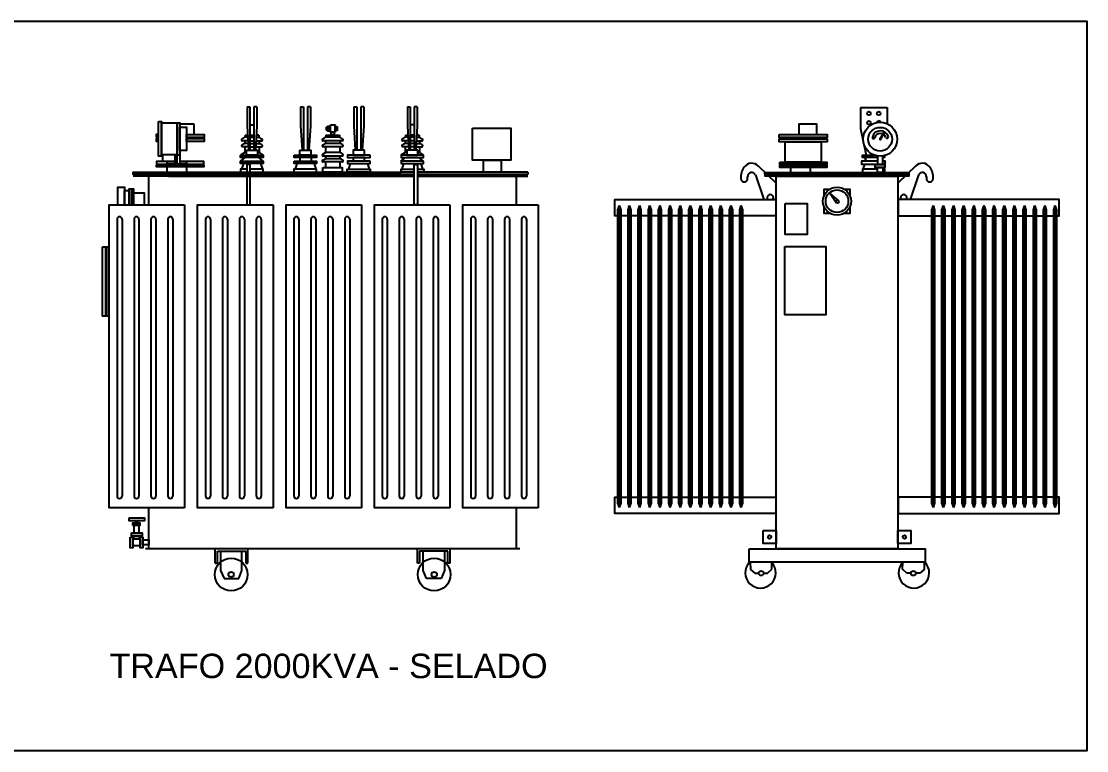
# Model space of a CAD drawing. Header units: millimetres. Extents: x 5537 to 25002, y 8409 to 18291.
# Drawn here: x 14675 to 19036, y 11845 to 14831 of the extents above; entities that cross this region are included whole.
import ezdxf

# ---------------------------------------------------------------- set-up
doc = ezdxf.new("R2010")
doc.units = ezdxf.units.MM
doc.styles.get("Standard").update_dxf_attribs({"font": 'arial.ttf'})

msp = doc.modelspace()

# ---------------------------------------------------------------- linework, layer by layer
at = {"color": 1}
for p, q in [((15599.4, 14480.6), (15611.4, 14480.6)), ((15599.4, 14480.6), (15599.4, 14402.3)), ((15611.4, 14480.6), (15611.4, 14303.4)), ((15639.7, 14480.6), (15627.8, 14480.6)), ((15627.8, 14480.6), (15627.8, 14303.4)), ((15639.7, 14480.6), (15639.7, 14402.3)), ((15818.5, 14480.6), (15830.5, 14480.6)), ((15818.5, 14480.6), (15818.5, 14402.3)), ((15830.5, 14480.6), (15830.5, 14303.4)), ((15858.8, 14480.6), (15846.8, 14480.6)), ((15846.8, 14480.6), (15846.8, 14303.4)), ((15858.8, 14480.6), (15858.8, 14402.3)), ((16036.6, 14480.6), (16048.6, 14480.6)), ((16036.6, 14480.6), (16036.6, 14402.3)), ((16048.6, 14480.6), (16048.6, 14303.4)), ((16076.9, 14480.6), (16064.9, 14480.6)), ((16064.9, 14480.6), (16064.9, 14303.4)), ((16076.9, 14480.6), (16076.9, 14402.3)), ((16255.6, 14480.6), (16267.5, 14480.6)), ((16255.6, 14480.6), (16255.6, 14402.3)), ((16267.5, 14480.6), (16267.5, 14303.4)), ((16295.8, 14480.6), (16283.9, 14480.6)), ((16283.9, 14480.6), (16283.9, 14303.4)), ((16295.8, 14480.6), (16295.8, 14402.3)), ((18109.8, 14477.6), (18220.2, 14477.6)), ((18109.8, 14477.6), (18109.8, 14392.2)), ((18220.2, 14477.6), (18220.2, 14411.2)), ((15324.8, 14410.7), (15381.4, 14410.7)), ((15381.4, 14410.7), (15381.4, 14367.6)), ((15599.4, 14402.3), (15605.5, 14303.4)), ((15611.4, 14406.2), (15627.8, 14406.2)), ((15639.7, 14402.3), (15633.7, 14303.4)), ((15818.5, 14402.3), (15824.6, 14303.4)), ((15858.8, 14402.3), (15852.7, 14303.4)), ((15958.4, 14400.4), (15968.1, 14400.4)), ((15968.1, 14400.4), (15968.1, 14382.7)), ((16036.6, 14402.3), (16042.7, 14303.4)), ((16076.9, 14402.3), (16070.8, 14303.4)), ((16255.6, 14402.3), (16261.6, 14303.4)), ((16283.9, 14406.2), (16267.5, 14406.2)), ((16295.8, 14402.3), (16289.8, 14303.4)), ((18109.8, 14392.2), (18121.7, 14338.8)), ((15578.8, 14348.5), (15590.6, 14355.9)), ((15602.3, 14355.9), (15590.6, 14355.9)), ((15591.9, 14364.7), (15601.8, 14364.7)), ((15591.9, 14364.7), (15591.9, 14355.9)), ((15611.4, 14364.7), (15627.8, 14364.7)), ((15611.4, 14355.9), (15627.8, 14355.9)), ((15636.9, 14355.9), (15648.6, 14355.9)), ((15647.3, 14364.7), (15637.4, 14364.7)), ((15647.3, 14364.7), (15647.3, 14355.9)), ((15660.3, 14348.5), (15648.6, 14355.9)), ((15909.4, 14348.5), (15921.2, 14355.9)), ((15979.2, 14355.9), (15921.2, 14355.9)), ((15922.5, 14364.7), (15977.9, 14364.7)), ((15922.5, 14364.7), (15922.5, 14355.9)), ((15968.1, 14382.7), (15958.4, 14382.7)), ((15977.9, 14364.7), (15977.9, 14355.9)), ((15990.9, 14348.5), (15979.2, 14355.9)), ((16235, 14348.5), (16246.7, 14355.9)), ((16258.4, 14355.9), (16246.7, 14355.9)), ((16248, 14364.7), (16257.9, 14364.7)), ((16248, 14364.7), (16248, 14355.9)), ((16283.9, 14364.7), (16267.5, 14364.7)), ((16283.9, 14355.9), (16267.5, 14355.9)), ((16293, 14355.9), (16304.7, 14355.9)), ((16303.4, 14364.7), (16293.5, 14364.7)), ((16303.4, 14364.7), (16303.4, 14355.9)), ((16316.4, 14348.5), (16304.7, 14355.9)), ((18207.2, 14377), (18191.2, 14351.2)), ((18192.7, 14350.8), (18207.2, 14377)), ((18207.2, 14377), (18193.7, 14349.8)), ((15578.8, 14324.8), (15588.3, 14330.1)), ((15603.2, 14340.8), (15580.1, 14340.8)), ((15605.4, 14317.1), (15580.1, 14317.1)), ((15603.9, 14330.1), (15588.3, 14330.1)), ((15590.6, 14340.8), (15590.6, 14330.1)), ((15590.6, 14317.1), (15590.6, 14293.7)), ((15611.4, 14340.8), (15627.8, 14340.8)), ((15611.4, 14330.1), (15627.8, 14330.1)), ((15611.4, 14317.1), (15627.8, 14317.1)), ((15633.7, 14317.1), (15659.1, 14317.1)), ((15635.3, 14330.1), (15650.9, 14330.1)), ((15636, 14340.8), (15659.1, 14340.8)), ((15648.6, 14340.8), (15648.6, 14330.1)), ((15648.6, 14317.1), (15648.6, 14293.7)), ((15660.3, 14324.8), (15650.9, 14330.1)), ((15909.4, 14324.8), (15918.9, 14330.1)), ((15989.7, 14340.8), (15910.7, 14340.8)), ((15989.7, 14317.1), (15910.7, 14317.1)), ((15981.5, 14330.1), (15918.9, 14330.1)), ((15921.2, 14340.8), (15921.2, 14330.1)), ((15921.2, 14317.1), (15921.2, 14293.7)), ((15979.2, 14340.8), (15979.2, 14330.1)), ((15979.2, 14317.1), (15979.2, 14293.7)), ((15990.9, 14324.8), (15981.5, 14330.1)), ((16235, 14324.8), (16244.4, 14330.1)), ((16259.3, 14340.8), (16236.2, 14340.8)), ((16261.5, 14317.1), (16236.2, 14317.1)), ((16260, 14330.1), (16244.4, 14330.1)), ((16246.7, 14340.8), (16246.7, 14330.1)), ((16246.7, 14317.1), (16246.7, 14293.7)), ((16283.9, 14340.8), (16267.5, 14340.8)), ((16283.9, 14330.1), (16267.5, 14330.1)), ((16283.9, 14317.1), (16267.5, 14317.1)), ((16289.9, 14317.1), (16315.2, 14317.1)), ((16291.4, 14330.1), (16307, 14330.1)), ((16292.1, 14340.8), (16315.2, 14340.8)), ((16304.7, 14340.8), (16304.7, 14330.1)), ((16304.7, 14317.1), (16304.7, 14293.7)), ((16316.4, 14324.8), (16307, 14330.1)), ((18124.3, 14326.8), (18134.1, 14282.5)), ((15253, 14284.6), (15253, 14256.9)), ((15303.9, 14284.6), (15303.9, 14245.2)), ((15313.4, 14284.6), (15324.8, 14284.6)), ((15590.6, 14293.7), (15573.3, 14282.5)), ((15573.3, 14258.4), (15592, 14272.7)), ((15596.6, 14293.7), (15590.6, 14293.7)), ((15642.6, 14293.7), (15648.6, 14293.7)), ((15665.9, 14258.4), (15647.2, 14272.7)), ((15648.6, 14293.7), (15665.9, 14282.5)), ((15815.9, 14272.7), (15815.9, 14258.4)), ((15861.3, 14272.7), (15861.3, 14258.4)), ((15909.4, 14286.3), (15921.2, 14293.7)), ((15909.4, 14262.7), (15918.9, 14267.9)), ((15989.7, 14278.6), (15910.7, 14278.6)), ((15981.5, 14267.9), (15918.9, 14267.9)), ((15979.2, 14293.7), (15921.2, 14293.7)), ((15921.2, 14278.6), (15921.2, 14267.9)), ((15990.9, 14286.3), (15979.2, 14293.7)), ((15979.2, 14278.6), (15979.2, 14267.9)), ((15990.9, 14262.7), (15981.5, 14267.9)), ((16034.1, 14272.7), (16034.1, 14258.4)), ((16079.5, 14272.7), (16079.5, 14258.4)), ((16246.7, 14293.7), (16229.4, 14282.5)), ((16229.4, 14258.4), (16248.1, 14272.7)), ((16252.7, 14293.7), (16246.7, 14293.7)), ((16298.7, 14293.7), (16304.7, 14293.7)), ((16322, 14258.4), (16303.3, 14272.7)), ((16304.7, 14293.7), (16322, 14282.5)), ((15273.2, 14213.7), (15273.2, 14235.2)), ((15351.6, 14235.2), (15351.6, 14213.7)), ((15584.3, 14248.7), (15577.1, 14224.8)), ((15654.9, 14248.7), (15662.1, 14224.8)), ((15803.4, 14248.7), (15796.2, 14224.8)), ((15873.9, 14248.7), (15881.1, 14224.8)), ((15989.7, 14255), (15910.7, 14255)), ((15921.2, 14255), (15921.2, 14231.5)), ((15979.2, 14255), (15979.2, 14231.5)), ((16021.5, 14248.7), (16014.3, 14224.8)), ((16092, 14248.7), (16099.2, 14224.8)), ((16240.4, 14248.7), (16233.2, 14224.8)), ((16311, 14248.7), (16318.2, 14224.8)), ((17689.8, 14240.3), (17764.8, 14167.4)), ((17823.6, 14231.9), (17823.6, 14212)), ((17904.9, 14231.9), (17904.9, 14212)), ((18121.8, 14225), (18128.8, 14244.1)), ((18207.4, 14225), (18204.8, 14232.1)), ((18338.8, 14240.3), (18263.7, 14167.4)), ((15277.8, 14196.4), (15133.7, 14196.4)), ((15197.6, 14079.5), (15197.6, 14196.4)), ((15277.8, 14196.4), (16283.4, 14196.4)), ((16296.9, 14196.4), (16705.3, 14196.4)), ((16700.4, 14196.4), (16700.4, 14079.5)), ((16705.3, 14196.4), (16749.3, 14196.4)), ((16749.3, 14213.7), (16749.3, 14203.9)), ((17680, 14202.6), (17715.2, 14100.5)), ((18348.5, 14202.6), (18313.4, 14100.5)), ((18020.4, 14096.7), (17985.8, 14125.3)), ((17985.8, 14125.3), (18011.1, 14088.8)), ((15035.3, 14079.5), (15344.1, 14079.5)), ((15344.1, 14079.5), (15344.1, 12839.2)), ((15397.2, 14079.5), (15706, 14079.5)), ((15706, 14079.5), (15706, 12839.2)), ((15759, 14079.5), (16067.8, 14079.5)), ((16067.8, 14079.5), (16067.8, 12839.2)), ((16120.9, 14079.5), (16429.7, 14079.5)), ((16429.7, 14079.5), (16429.7, 12839.2)), ((16482.7, 14079.5), (16791.5, 14079.5)), ((16791.5, 14079.5), (16791.5, 12839.2)), ((17122.4, 14076.5), (17116.1, 14058.2)), ((17116.1, 14058.2), (17116.1, 12858.4)), ((17122.4, 14076.5), (17122.4, 12840.2)), ((17122.4, 14076.5), (17128.8, 14058.2)), ((17128.8, 14058.2), (17128.8, 12858.4)), ((17164, 14076.5), (17157.6, 14058.2)), ((17157.6, 14058.2), (17157.6, 12858.4)), ((17164, 14076.5), (17164, 12840.2)), ((17164, 14076.5), (17170.3, 14058.2)), ((17170.3, 14058.2), (17170.3, 12858.4)), ((17205.6, 14076.5), (17199.2, 14058.2)), ((17199.2, 14058.2), (17199.2, 12858.4)), ((17205.6, 14076.5), (17205.6, 12840.2)), ((17205.6, 14076.5), (17211.9, 14058.2)), ((17211.9, 14058.2), (17211.9, 12858.4)), ((17247.1, 14076.5), (17240.8, 14058.2)), ((17240.8, 14058.2), (17240.8, 12858.4)), ((17247.1, 14076.5), (17247.1, 12840.2)), ((17247.1, 14076.5), (17253.5, 14058.2)), ((17253.5, 14058.2), (17253.5, 12858.4)), ((17288.7, 14076.5), (17282.3, 14058.2)), ((17282.3, 14058.2), (17282.3, 12858.4)), ((17288.7, 14076.5), (17288.7, 12840.2)), ((17288.7, 14076.5), (17295, 14058.2)), ((17295, 14058.2), (17295, 12858.4)), ((17330.2, 14076.5), (17323.9, 14058.2)), ((17323.9, 14058.2), (17323.9, 12858.4)), ((17330.2, 14076.5), (17330.2, 12840.2)), ((17330.2, 14076.5), (17336.6, 14058.2)), ((17336.6, 14058.2), (17336.6, 12858.4)), ((17371.8, 14076.5), (17365.4, 14058.2)), ((17365.4, 14058.2), (17365.4, 12858.4)), ((17371.8, 14076.5), (17371.8, 12840.2)), ((17371.8, 14076.5), (17378.1, 14058.2)), ((17378.1, 14058.2), (17378.1, 12858.4)), ((17413.3, 14076.5), (17407, 14058.2)), ((17407, 14058.2), (17407, 12858.4)), ((17413.3, 14076.5), (17413.3, 12840.2)), ((17413.3, 14076.5), (17419.7, 14058.2)), ((17419.7, 14058.2), (17419.7, 12858.4)), ((17454.9, 14076.5), (17448.6, 14058.2)), ((17448.6, 14058.2), (17448.6, 12858.4)), ((17454.9, 14076.5), (17454.9, 12840.2)), ((17454.9, 14076.5), (17461.3, 14058.2)), ((17461.3, 14058.2), (17461.3, 12858.4)), ((17496.5, 14076.5), (17490.1, 14058.2)), ((17490.1, 14058.2), (17490.1, 12858.4)), ((17496.5, 14076.5), (17496.5, 12840.2)), ((17496.5, 14076.5), (17502.8, 14058.2)), ((17502.8, 14058.2), (17502.8, 12858.4)), ((17538, 14076.5), (17531.7, 14058.2)), ((17531.7, 14058.2), (17531.7, 12858.4)), ((17538, 14076.5), (17538, 12840.2)), ((17538, 14076.5), (17544.4, 14058.2)), ((17544.4, 14058.2), (17544.4, 12858.4)), ((17579.6, 14076.5), (17573.2, 14058.2)), ((17573.2, 14058.2), (17573.2, 12858.4)), ((17579.6, 14076.5), (17579.6, 12840.2)), ((17579.6, 14076.5), (17585.9, 14058.2)), ((17585.9, 14058.2), (17585.9, 12858.4)), ((17621.1, 14076.5), (17614.8, 14058.2)), ((17614.8, 14058.2), (17614.8, 12858.4)), ((17621.1, 14076.5), (17621.1, 12840.2)), ((17621.1, 14076.5), (17627.5, 14058.2)), ((17627.5, 14058.2), (17627.5, 12858.4)), ((18407.4, 14076.5), (18401.1, 14058.2)), ((18401.1, 14058.2), (18401.1, 12858.4)), ((18407.4, 14076.5), (18407.4, 12840.2)), ((18407.4, 14076.5), (18413.8, 14058.2)), ((18413.8, 14058.2), (18413.8, 12858.4)), ((18449, 14076.5), (18442.6, 14058.2)), ((18442.6, 14058.2), (18442.6, 12858.4)), ((18449, 14076.5), (18449, 12840.2)), ((18449, 14076.5), (18455.3, 14058.2)), ((18455.3, 14058.2), (18455.3, 12858.4)), ((18490.6, 14076.5), (18484.2, 14058.2)), ((18484.2, 14058.2), (18484.2, 12858.4)), ((18490.6, 14076.5), (18490.6, 12840.2)), ((18490.6, 14076.5), (18496.9, 14058.2)), ((18496.9, 14058.2), (18496.9, 12858.4)), ((18532.1, 14076.5), (18525.8, 14058.2)), ((18525.8, 14058.2), (18525.8, 12858.4)), ((18532.1, 14076.5), (18532.1, 12840.2)), ((18532.1, 14076.5), (18538.5, 14058.2)), ((18538.5, 14058.2), (18538.5, 12858.4)), ((18573.7, 14076.5), (18567.3, 14058.2)), ((18567.3, 14058.2), (18567.3, 12858.4)), ((18573.7, 14076.5), (18573.7, 12840.2)), ((18573.7, 14076.5), (18580, 14058.2)), ((18580, 14058.2), (18580, 12858.4)), ((18615.2, 14076.5), (18608.9, 14058.2)), ((18608.9, 14058.2), (18608.9, 12858.4)), ((18615.2, 14076.5), (18615.2, 12840.2)), ((18615.2, 14076.5), (18621.6, 14058.2)), ((18621.6, 14058.2), (18621.6, 12858.4)), ((18656.8, 14076.5), (18650.4, 14058.2)), ((18650.4, 14058.2), (18650.4, 12858.4)), ((18656.8, 14076.5), (18656.8, 12840.2)), ((18656.8, 14076.5), (18663.1, 14058.2)), ((18663.1, 14058.2), (18663.1, 12858.4)), ((18698.4, 14076.5), (18692, 14058.2)), ((18692, 14058.2), (18692, 12858.4)), ((18698.4, 14076.5), (18698.4, 12840.2)), ((18698.4, 14076.5), (18704.7, 14058.2)), ((18704.7, 14058.2), (18704.7, 12858.4)), ((18739.9, 14076.5), (18733.6, 14058.2)), ((18733.6, 14058.2), (18733.6, 12858.4)), ((18739.9, 14076.5), (18739.9, 12840.2)), ((18739.9, 14076.5), (18746.3, 14058.2)), ((18746.3, 14058.2), (18746.3, 12858.4)), ((18781.5, 14076.5), (18775.1, 14058.2)), ((18775.1, 14058.2), (18775.1, 12858.4)), ((18781.5, 14076.5), (18781.5, 12840.2)), ((18781.5, 14076.5), (18787.8, 14058.2)), ((18787.8, 14058.2), (18787.8, 12858.4)), ((18823, 14076.5), (18816.7, 14058.2)), ((18816.7, 14058.2), (18816.7, 12858.4)), ((18823, 14076.5), (18823, 12840.2)), ((18823, 14076.5), (18829.4, 14058.2)), ((18829.4, 14058.2), (18829.4, 12858.4)), ((18864.6, 14076.5), (18858.2, 14058.2)), ((18858.2, 14058.2), (18858.2, 12858.4)), ((18864.6, 14076.5), (18864.6, 12840.2)), ((18864.6, 14076.5), (18870.9, 14058.2)), ((18870.9, 14058.2), (18870.9, 12858.4)), ((18906.1, 14076.5), (18899.8, 14058.2)), ((18899.8, 14058.2), (18899.8, 12858.4)), ((18906.1, 14076.5), (18906.1, 12840.2)), ((18906.1, 14076.5), (18912.5, 14058.2)), ((18912.5, 14058.2), (18912.5, 12858.4)), ((15067.5, 14020.5), (15067.5, 12887.4)), ((15087.8, 14020.5), (15087.8, 12887.4)), ((15136.9, 14020.5), (15136.9, 12887.4)), ((15157.2, 14020.5), (15157.2, 12887.4)), ((15206.2, 14020.5), (15206.2, 12887.4)), ((15226.5, 14020.5), (15226.5, 12887.4)), ((15275.6, 14020.5), (15275.6, 12887.4)), ((15295.9, 14020.5), (15295.9, 12887.4)), ((15429.4, 14020.5), (15429.4, 12887.4)), ((15449.7, 14020.5), (15449.7, 12887.4)), ((15498.7, 14020.5), (15498.7, 12887.4)), ((15519, 14020.5), (15519, 12887.4)), ((15568.1, 14020.5), (15568.1, 12887.4)), ((15588.4, 14020.5), (15588.4, 12887.4)), ((15637.4, 14020.5), (15637.4, 12887.4)), ((15657.7, 14020.5), (15657.7, 12887.4)), ((15791.2, 14020.5), (15791.2, 12887.4)), ((15811.5, 14020.5), (15811.5, 12887.4)), ((15860.6, 14020.5), (15860.6, 12887.4)), ((15880.9, 14020.5), (15880.9, 12887.4)), ((15929.9, 14020.5), (15929.9, 12887.4)), ((15950.2, 14020.5), (15950.2, 12887.4)), ((15999.3, 14020.5), (15999.3, 12887.4)), ((16019.6, 14020.5), (16019.6, 12887.4)), ((16153.1, 14020.5), (16153.1, 12887.4)), ((16173.3, 14020.5), (16173.3, 12887.4)), ((16222.4, 14020.5), (16222.4, 12887.4)), ((16242.7, 14020.5), (16242.7, 12887.4)), ((16291.8, 14020.5), (16291.8, 12887.4)), ((16312.1, 14020.5), (16312.1, 12887.4)), ((16361.1, 14020.5), (16361.1, 12887.4)), ((16381.4, 14020.5), (16381.4, 12887.4)), ((16514.9, 14020.5), (16514.9, 12887.4)), ((16535.2, 14020.5), (16535.2, 12887.4)), ((16584.3, 14020.5), (16584.3, 12887.4)), ((16604.5, 14020.5), (16604.5, 12887.4)), ((16653.6, 14020.5), (16653.6, 12887.4)), ((16673.9, 14020.5), (16673.9, 12887.4)), ((16723, 14020.5), (16723, 12887.4)), ((16743.3, 14020.5), (16743.3, 12887.4)), ((15197.6, 12671.1), (15197.6, 12839.2)), ((16700.4, 12839.2), (16700.4, 12671.1)), ((17116.1, 12858.4), (17122.4, 12840.2)), ((17128.8, 12858.4), (17122.4, 12840.2)), ((17157.6, 12858.4), (17164, 12840.2)), ((17170.3, 12858.4), (17164, 12840.2)), ((17199.2, 12858.4), (17205.6, 12840.2)), ((17211.9, 12858.4), (17205.6, 12840.2)), ((17240.8, 12858.4), (17247.1, 12840.2)), ((17253.5, 12858.4), (17247.1, 12840.2)), ((17282.3, 12858.4), (17288.7, 12840.2)), ((17295, 12858.4), (17288.7, 12840.2)), ((17323.9, 12858.4), (17330.2, 12840.2)), ((17336.6, 12858.4), (17330.2, 12840.2)), ((17365.4, 12858.4), (17371.8, 12840.2)), ((17378.1, 12858.4), (17371.8, 12840.2)), ((17407, 12858.4), (17413.3, 12840.2)), ((17419.7, 12858.4), (17413.3, 12840.2)), ((17448.6, 12858.4), (17454.9, 12840.2)), ((17461.3, 12858.4), (17454.9, 12840.2)), ((17490.1, 12858.4), (17496.5, 12840.2)), ((17502.8, 12858.4), (17496.5, 12840.2)), ((17531.7, 12858.4), (17538, 12840.2)), ((17544.4, 12858.4), (17538, 12840.2)), ((17573.2, 12858.4), (17579.6, 12840.2)), ((17585.9, 12858.4), (17579.6, 12840.2)), ((17614.8, 12858.4), (17621.1, 12840.2)), ((17627.5, 12858.4), (17621.1, 12840.2)), ((18401.1, 12858.4), (18407.4, 12840.2)), ((18413.8, 12858.4), (18407.4, 12840.2)), ((18442.6, 12858.4), (18449, 12840.2)), ((18455.3, 12858.4), (18449, 12840.2)), ((18484.2, 12858.4), (18490.6, 12840.2)), ((18496.9, 12858.4), (18490.6, 12840.2)), ((18525.8, 12858.4), (18532.1, 12840.2)), ((18538.5, 12858.4), (18532.1, 12840.2)), ((18567.3, 12858.4), (18573.7, 12840.2)), ((18580, 12858.4), (18573.7, 12840.2)), ((18608.9, 12858.4), (18615.2, 12840.2)), ((18621.6, 12858.4), (18615.2, 12840.2)), ((18650.4, 12858.4), (18656.8, 12840.2)), ((18663.1, 12858.4), (18656.8, 12840.2)), ((18692, 12858.4), (18698.4, 12840.2)), ((18704.7, 12858.4), (18698.4, 12840.2)), ((18733.6, 12858.4), (18739.9, 12840.2)), ((18746.3, 12858.4), (18739.9, 12840.2)), ((18775.1, 12858.4), (18781.5, 12840.2)), ((18787.8, 12858.4), (18781.5, 12840.2)), ((18816.7, 12858.4), (18823, 12840.2)), ((18829.4, 12858.4), (18823, 12840.2)), ((18858.2, 12858.4), (18864.6, 12840.2)), ((18870.9, 12858.4), (18864.6, 12840.2)), ((18899.8, 12858.4), (18906.1, 12840.2)), ((18912.5, 12858.4), (18906.1, 12840.2)), ((16716.4, 12671.1), (15183.4, 12671.1)), ((15468.8, 12613.1), (15468.8, 12671.1)), ((15479, 12613.1), (15479, 12661.8)), ((15479, 12661.8), (15594.2, 12661.8)), ((15491.5, 12661.8), (15491.5, 12583.2)), ((15578.7, 12583.2), (15578.7, 12661.8)), ((15594.2, 12661.8), (15594.2, 12613.1)), ((15602.1, 12613.1), (15602.1, 12671.1)), ((16297.7, 12613.1), (16297.7, 12671.1)), ((16420.8, 12661.8), (16305.6, 12661.8)), ((16305.6, 12661.8), (16305.6, 12613.1)), ((16321, 12583.2), (16321, 12661.8)), ((16408.3, 12661.8), (16408.3, 12583.2)), ((16420.8, 12613.1), (16420.8, 12661.8)), ((16431, 12613.1), (16431, 12671.1)), ((15468.8, 12613.1), (15479, 12613.1)), ((15594.2, 12613.1), (15602.1, 12613.1)), ((16305.6, 12613.1), (16297.7, 12613.1)), ((16431, 12613.1), (16420.8, 12613.1)), ((17659.5, 12616.2), (17659.9, 12586.4)), ((17747.4, 12588.7), (17747.1, 12616.2)), ((18282.9, 12588.7), (18283.2, 12616.2)), ((18370.8, 12616.2), (18370.4, 12586.4)), ((15491.5, 12583.2), (15506.2, 12550.2)), ((15565.5, 12550.2), (15578.7, 12583.2)), ((16334.3, 12550.2), (16321, 12583.2)), ((16408.3, 12583.2), (16393.5, 12550.2)), ((17659.9, 12586.4), (17677.6, 12571.4)), ((17677.6, 12571.4), (17693.8, 12571.4)), ((17713.5, 12571.4), (17729.7, 12571.4)), ((17729.7, 12571.4), (17747.4, 12588.7)), ((18300.6, 12571.4), (18282.9, 12588.7)), ((18316.8, 12571.4), (18300.6, 12571.4)), ((18352.7, 12571.4), (18336.5, 12571.4)), ((18370.4, 12586.4), (18352.7, 12571.4)), ((15506.2, 12550.2), (15565.5, 12550.2)), ((16393.5, 12550.2), (16334.3, 12550.2))]:
    msp.add_line(p, q, dxfattribs=at)
for points in [[(12480.3, 14830.5), (19036.3, 14830.5), (19036.3, 11845.1), (12480.3, 11845.1)], [(15237.2, 14420.1), (15249.2, 14420.1), (15249.2, 14279.1), (15237.2, 14279.1)], [(15249.2, 14415), (15313.4, 14415), (15313.4, 14284.6), (15249.2, 14284.6)], [(15313.4, 14415), (15324.8, 14415), (15324.8, 14245.2), (15313.4, 14245.2)], [(15324.8, 14396.8), (15351.8, 14396.8), (15351.8, 14301.4), (15324.8, 14301.4)], [(15929.1, 14395.6), (15923, 14395.6), (15923, 14386.5), (15929.1, 14386.5)], [(15938.2, 14400.5), (15929.1, 14400.5), (15929.1, 14382.1), (15938.2, 14382.1)], [(15940.7, 14400.5), (15939.2, 14400.5), (15939.2, 14382.1), (15940.7, 14382.1)], [(15941.4, 14406.1), (15958.4, 14406.1), (15958.4, 14377.4), (15941.4, 14377.4)], [(16522.6, 14393.2), (16678.8, 14393.2), (16678.8, 14261.7), (16522.6, 14261.7)], [(17858.1, 14367), (17931.6, 14367), (17931.6, 14409.8), (17858.1, 14409.8)], [(15237.2, 14367.6), (15227.7, 14367.6), (15227.7, 14357.5), (15237.2, 14357.5)], [(15237.2, 14349.6), (15227.7, 14349.6), (15227.7, 14339.9), (15237.2, 14339.9)], [(15351.8, 14367.6), (15423.8, 14367.6), (15423.8, 14355.3), (15351.8, 14355.3)], [(15351.8, 14350.6), (15423.8, 14350.6), (15423.8, 14338.3), (15351.8, 14338.3)], [(15944.2, 14377.4), (15955.5, 14377.4), (15955.5, 14364.7), (15944.2, 14364.7)], [(17778.2, 14367), (17974.3, 14367), (17974.3, 14354.5), (17778.2, 14354.5)], [(17778.2, 14349.4), (17974.3, 14349.4), (17974.3, 14336.9), (17778.2, 14336.9)], [(17802.4, 14336.9), (17949.7, 14336.9), (17949.7, 14254.2), (17802.4, 14254.2)], [(15573.3, 14282.5), (15665.3, 14282.5), (15665.3, 14272.7), (15573.3, 14272.7)], [(15596.6, 14303.4), (15642, 14303.4), (15642, 14282.5), (15596.6, 14282.5)], [(15792.3, 14282.5), (15884.4, 14282.5), (15884.4, 14272.7), (15792.3, 14272.7)], [(15815.7, 14303.4), (15861.1, 14303.4), (15861.1, 14282.5), (15815.7, 14282.5)], [(16103.1, 14282.5), (16011, 14282.5), (16011, 14272.7), (16103.1, 14272.7)], [(16079.7, 14303.4), (16034.3, 14303.4), (16034.3, 14282.5), (16079.7, 14282.5)], [(16322, 14282.5), (16230, 14282.5), (16230, 14272.7), (16322, 14272.7)], [(16298.7, 14303.4), (16253.3, 14303.4), (16253.3, 14282.5), (16298.7, 14282.5)], [(16566.9, 14261.7), (16640.1, 14261.7), (16640.1, 14213.7), (16566.9, 14213.7)], [(18131.1, 14272.4), (18131.1, 14272.4), (18131.1, 14258.9), (18131.1, 14258.9)], [(15228.4, 14242.2), (15422.9, 14242.2), (15422.9, 14235.2), (15228.4, 14235.2)], [(15573.3, 14258.4), (15665.3, 14258.4), (15665.3, 14248.7), (15573.3, 14248.7)], [(15611.9, 14244.3), (15598.4, 14244.3), (15598.4, 14079.5), (15611.9, 14079.5)], [(15791.3, 14213.7), (15884.4, 14213.7), (15884.4, 14224.8), (15791.3, 14224.8)], [(15792.3, 14258.4), (15884.4, 14258.4), (15884.4, 14248.7), (15792.3, 14248.7)], [(15909.2, 14231.5), (15989.3, 14231.5), (15989.3, 14213.7), (15909.2, 14213.7)], [(16102.9, 14213.7), (16009.8, 14213.7), (16009.8, 14224.8), (16102.9, 14224.8)], [(16103.1, 14258.4), (16011, 14258.4), (16011, 14248.7), (16103.1, 14248.7)], [(16322, 14258.4), (16230, 14258.4), (16230, 14248.7), (16322, 14248.7)], [(16283.4, 14244.3), (16296.9, 14244.3), (16296.9, 14079.5), (16283.4, 14079.5)], [(17779.6, 14254.2), (17972, 14254.2), (17972, 14244.9), (17779.6, 14244.9)], [(17779.6, 14241.2), (17972, 14241.2), (17972, 14231.9), (17779.6, 14231.9)], [(18170.4, 14244.1), (18209.8, 14244.1), (18209.8, 14232.1), (18170.4, 14232.1)], [(18180.5, 14232.1), (18201.8, 14232.1), (18201.8, 14212), (18180.5, 14212)], [(17719.4, 14212), (18308.1, 14212), (18308.1, 14204.7), (17719.4, 14204.7)], [(17719.9, 14203.7), (18308.7, 14203.7), (18308.7, 14196.4), (17719.9, 14196.4)], [(17764.8, 14196.4), (18263.7, 14196.4), (18263.7, 12671.1), (17764.8, 12671.1)], [(17802.5, 14084.2), (17892.4, 14084.2), (17892.4, 13957.3), (17802.5, 13957.3)], [(15008, 13907.1), (15019.8, 13907.1), (15019.8, 13623.8), (15008, 13623.8)], [(17801.3, 13909.3), (17968.1, 13909.3), (17968.1, 13628.6), (17801.3, 13628.6)], [(15116.6, 12797.7), (15180, 12797.7), (15180, 12786.3), (15116.6, 12786.3)], [(15142.6, 12776.3), (15151.9, 12776.3), (15151.9, 12786.3), (15142.6, 12786.3)], [(15126.1, 12736.4), (15169.6, 12736.4), (15169.6, 12724.7), (15126.1, 12724.7)], [(15131.3, 12768.2), (15161.7, 12768.2), (15161.7, 12776.3), (15131.3, 12776.3)], [(15136.4, 12736.4), (15158.3, 12736.4), (15158.3, 12768.2), (15136.4, 12768.2)], [(17711.7, 12746.8), (17764.8, 12746.8), (17764.8, 12692.9), (17711.7, 12692.9)], [(18263.7, 12746.8), (18316.9, 12746.8), (18316.9, 12692.9), (18263.7, 12692.9)], [(15121.7, 12719.4), (15131.7, 12719.4), (15131.7, 12675.3), (15121.7, 12675.3)], [(15131.7, 12712.2), (15162.4, 12712.2), (15162.4, 12683), (15131.7, 12683)], [(15136.2, 12724.7), (15158.1, 12724.7), (15158.1, 12712.2), (15136.2, 12712.2)], [(15162.4, 12719.4), (15172.4, 12719.4), (15172.4, 12675.3), (15162.4, 12675.3)], [(15172.4, 12708.6), (15197.6, 12708.6), (15197.6, 12687.9), (15172.4, 12687.9)], [(17655, 12671.1), (18375.4, 12671.1), (18375.4, 12616.2), (17655, 12616.2)]]:
    msp.add_lwpolyline(points, close=True, dxfattribs=at)
for points in [[(18180.9, 14272.4), (18118.2, 14272.4), (18118.2, 14282.5), (18166.3, 14282.5)], [(18200.9, 14278.8), (18200.9, 14278.8), (18200.9, 14244.1), (18180.9, 14244.1), (18180.9, 14278.8)], [(18208.4, 14280.3), (18208.4, 14272.4), (18200.9, 14272.4)], [(15303.9, 14256.9), (15228.4, 14256.9), (15228.4, 14245.2), (15422.9, 14245.2), (15422.9, 14256.9), (15324.8, 14256.9)], [(15324.8, 14256.9), (15352.2, 14256.9), (15352.2, 14245.2), (15272.9, 14245.2), (15272.9, 14256.9), (15303.9, 14256.9)], [(15598.4, 14224.8), (15572.3, 14224.8), (15572.3, 14213.7), (15598.4, 14213.7)], [(15611.9, 14213.7), (15665.3, 14213.7), (15665.3, 14224.8), (15611.9, 14224.8)], [(16283.4, 14213.7), (16230, 14213.7), (16230, 14224.8), (16283.4, 14224.8)], [(16296.9, 14224.8), (16323, 14224.8), (16323, 14213.7), (16296.9, 14213.7)], [(18200.9, 14258.9), (18209.8, 14258.9), (18209.8, 14244.1), (18115.6, 14244.1), (18115.6, 14258.9), (18180.9, 14258.9)], [(18180.5, 14225), (18118, 14225), (18118, 14212), (18209.8, 14212), (18209.8, 14225), (18201.8, 14225)], [(16283.4, 14203.9), (15133.7, 14203.9), (15133.7, 14213.7), (16230, 14213.7)], [(16749.3, 14203.9), (16296.9, 14203.9)], [(16749.3, 14213.7), (16323, 14213.7)], [(15070.6, 14079.5), (15070.6, 14152.2), (15097.4, 14152.2), (15097.4, 14079.5)], [(15097.4, 14079.5), (15097.4, 14138.1), (15116.7, 14138.1), (15116.7, 14079.5)], [(15116.7, 14079.5), (15116.7, 14144.8), (15127.3, 14144.8), (15127.3, 14079.5)], [(15127.3, 14079.5), (15127.3, 14144.8), (15134.5, 14144.8), (15134.5, 14079.5)], [(17962.3, 14118.5), (17962.3, 14144.1), (17986, 14144.1)], [(18042.6, 14144.1), (18066.3, 14144.1), (18066.3, 14118.5)], [(15134.5, 14079.5), (15134.5, 14127.9), (15177.8, 14127.9), (15177.8, 14079.5)], [(17116.1, 14034.3), (17104.3, 14034.3), (17104.3, 14100.5), (17763.5, 14100.5), (17763.5, 14034.3), (17627.5, 14034.3)], [(18912.5, 14034.3), (18924.3, 14034.3), (18924.3, 14100.5), (18265.1, 14100.5), (18265.1, 14034.3), (18401.1, 14034.3)], [(15344.1, 12839.2), (15035.3, 12839.2), (15035.3, 14079.5), (15344.1, 14079.5)], [(15706, 12839.2), (15397.2, 12839.2), (15397.2, 14079.5), (15706, 14079.5)], [(16067.8, 12839.2), (15759, 12839.2), (15759, 14079.5), (16067.8, 14079.5)], [(16429.7, 12839.2), (16120.9, 12839.2), (16120.9, 14079.5), (16429.7, 14079.5)], [(16791.5, 12839.2), (16482.7, 12839.2), (16482.7, 14079.5), (16791.5, 14079.5)], [(17986, 14044.1), (17962.3, 14044.1), (17962.3, 14069.7)], [(18066.3, 14069.7), (18066.3, 14044.1), (18042.6, 14044.1)], [(17157.6, 14034.3), (17128.8, 14034.3)], [(17199.2, 14034.3), (17170.3, 14034.3)], [(17240.8, 14034.3), (17211.9, 14034.3)], [(17282.3, 14034.3), (17253.5, 14034.3)], [(17323.9, 14034.3), (17295, 14034.3)], [(17365.4, 14034.3), (17336.6, 14034.3)], [(17407, 14034.3), (17378.1, 14034.3)], [(17448.6, 14034.3), (17419.7, 14034.3)], [(17490.1, 14034.3), (17461.3, 14034.3)], [(17531.7, 14034.3), (17502.8, 14034.3)], [(17573.2, 14034.3), (17544.4, 14034.3)], [(17614.8, 14034.3), (17585.9, 14034.3)], [(18413.8, 14034.3), (18442.6, 14034.3)], [(18455.3, 14034.3), (18484.2, 14034.3)], [(18496.9, 14034.3), (18525.8, 14034.3)], [(18538.5, 14034.3), (18567.3, 14034.3)], [(18580, 14034.3), (18608.9, 14034.3)], [(18621.6, 14034.3), (18650.4, 14034.3)], [(18663.1, 14034.3), (18692, 14034.3)], [(18704.7, 14034.3), (18733.6, 14034.3)], [(18746.3, 14034.3), (18775.1, 14034.3)], [(18787.8, 14034.3), (18816.7, 14034.3)], [(18829.4, 14034.3), (18858.2, 14034.3)], [(18870.9, 14034.3), (18899.8, 14034.3)], [(15035.3, 13623.8), (15026, 13623.8), (15026, 13907.1), (15035.3, 13907.1)], [(17763.5, 12882.2), (17763.5, 12816), (17104.3, 12816), (17104.3, 12882.2), (17116.1, 12882.2)], [(17128.8, 12882.2), (17157.6, 12882.2)], [(17170.3, 12882.2), (17199.2, 12882.2)], [(17211.9, 12882.2), (17240.8, 12882.2)], [(17253.5, 12882.2), (17282.3, 12882.2)], [(17295, 12882.2), (17323.9, 12882.2)], [(17336.6, 12882.2), (17365.4, 12882.2)], [(17378.1, 12882.2), (17407, 12882.2)], [(17419.7, 12882.2), (17448.6, 12882.2)], [(17461.3, 12882.2), (17490.1, 12882.2)], [(17502.8, 12882.2), (17531.7, 12882.2)], [(17544.4, 12882.2), (17573.2, 12882.2)], [(17585.9, 12882.2), (17614.8, 12882.2)], [(17627.5, 12882.2), (17763.5, 12882.2)], [(18265.1, 12882.2), (18265.1, 12816), (18924.3, 12816), (18924.3, 12882.2), (18912.5, 12882.2)], [(18401.1, 12882.2), (18265.1, 12882.2)], [(18442.6, 12882.2), (18413.8, 12882.2)], [(18484.2, 12882.2), (18455.3, 12882.2)], [(18525.8, 12882.2), (18496.9, 12882.2)], [(18567.3, 12882.2), (18538.5, 12882.2)], [(18608.9, 12882.2), (18580, 12882.2)], [(18650.4, 12882.2), (18621.6, 12882.2)], [(18692, 12882.2), (18663.1, 12882.2)], [(18733.6, 12882.2), (18704.7, 12882.2)], [(18775.1, 12882.2), (18746.3, 12882.2)], [(18816.7, 12882.2), (18787.8, 12882.2)], [(18858.2, 12882.2), (18829.4, 12882.2)], [(18899.8, 12882.2), (18870.9, 12882.2)]]:
    msp.add_lwpolyline(points, dxfattribs=at)
for centre, radius in [((18145, 14453.3), 7.5), ((18185, 14453.3), 7.5), ((18190.9, 14347.9), 69.8), ((18145, 14415.1), 7.5), ((18190.9, 14347.9), 48.6), ((18014.3, 14094.1), 57.5), ((18014.3, 14094.1), 46.3), ((18016.4, 14091.9), 6.17), ((17738.3, 12719.8), 6.96), ((18290.3, 12719.8), 6.96), ((15534.6, 12566.2), 67.1), ((16365.2, 12566.2), 67.1), ((15534.3, 12566.2), 11), ((16365.5, 12566.2), 11), ((17703.7, 12571.4), 9.88), ((18326.6, 12571.4), 9.88)]:
    msp.add_circle(centre, radius, dxfattribs=at)
for centre, radius, start, end in [((15955.7, 14391.6), 6.64, 293.6289, 66.3711), ((18185, 14415.1), 7.5, 19.6029, 170.4023), ((15581.3, 14344.4), 4.79, 120.9994, 194.2875), ((15657.9, 14344.4), 4.79, 345.7125, 59.0006), ((15911.9, 14344.4), 4.79, 120.9994, 194.2875), ((15988.5, 14344.4), 4.79, 345.7125, 59.0006), ((16237.4, 14344.4), 4.79, 120.9994, 194.2875), ((16314, 14344.4), 4.79, 345.7125, 59.0006), ((18164.3, 14356.1), 5.27, 156.2432, 341.9196), ((18192, 14347.8), 34.2, 18.4189, 164.4887), ((18191.4, 14348.7), 22.9, 14.5564, 165.4436), ((18191.4, 14348.7), 2.53, 96.2249, 25.6038), ((18218.9, 14357), 5.85, 205.7921, 16.0451), ((15581.3, 14320.7), 4.79, 120.9994, 194.2875), ((15580.1, 14344.4), 3.6, 199.1663, 270), ((15580.1, 14320.7), 3.6, 199.1663, 270), ((15659.1, 14344.4), 3.6, 270, 340.8337), ((15659.1, 14320.7), 3.6, 270, 340.8337), ((15657.9, 14320.7), 4.79, 345.7125, 59.0006), ((15911.9, 14320.7), 4.79, 120.9994, 194.2875), ((15910.7, 14344.4), 3.6, 199.1663, 270), ((15910.7, 14320.7), 3.6, 199.1663, 270), ((15989.7, 14344.4), 3.6, 270, 340.8337), ((15989.7, 14320.7), 3.6, 270, 340.8337), ((15988.5, 14320.7), 4.79, 345.7125, 59.0006), ((16237.4, 14320.7), 4.79, 120.9994, 194.2875), ((16236.2, 14344.4), 3.6, 199.1663, 270), ((16236.2, 14320.7), 3.6, 199.1663, 270), ((16315.2, 14344.4), 3.6, 270, 340.8337), ((16315.2, 14320.7), 3.6, 270, 340.8337), ((16314, 14320.7), 4.79, 345.7125, 59.0006), ((15911.9, 14282.2), 4.79, 120.9994, 194.2875), ((15911.9, 14258.6), 4.79, 120.9994, 194.2875), ((15910.7, 14282.2), 3.6, 199.1663, 270), ((15989.7, 14282.2), 3.6, 270, 340.8337), ((15988.5, 14282.2), 4.79, 345.7125, 59.0006), ((15988.5, 14258.6), 4.79, 345.7125, 59.0006), ((15910.7, 14258.6), 3.6, 199.1663, 270), ((15989.7, 14258.6), 3.6, 270, 340.8337), ((17683, 14194.1), 62.5, 141.439, 186.7065), ((17665.1, 14212.2), 37.4, 42.8691, 145.9627), ((18363.5, 14212.2), 37.4, 34.0373, 137.1309), ((18345.6, 14194.1), 62.5, 353.2935, 38.561), ((17634.9, 14186.8), 14, 180, 328.5712), ((17579.2, 14195.7), 69.5, 346.5344, 0), ((17665.1, 14195.7), 16.4, 24.7728, 180), ((18363.5, 14195.7), 16.4, 0, 155.2272), ((18449.4, 14195.7), 69.5, 180, 193.4656), ((18393.7, 14186.8), 14, 211.4288, 0), ((17741.3, 14108.7), 12.9, 320.4996, 219.5004), ((18287.3, 14108.7), 12.9, 320.4996, 219.5004), ((15077.7, 14020.5), 10.1, 0, 180), ((15147, 14020.5), 10.1, 0, 180), ((15216.4, 14020.5), 10.1, 0, 180), ((15285.7, 14020.5), 10.1, 0, 180), ((15439.5, 14020.5), 10.1, 0, 180), ((15508.9, 14020.5), 10.1, 0, 180), ((15578.2, 14020.5), 10.1, 0, 180), ((15647.6, 14020.5), 10.1, 0, 180), ((15801.4, 14020.5), 10.1, 0, 180), ((15870.7, 14020.5), 10.1, 0, 180), ((15940.1, 14020.5), 10.1, 0, 180), ((16009.4, 14020.5), 10.1, 0, 180), ((16163.2, 14020.5), 10.1, 0, 180), ((16232.6, 14020.5), 10.1, 0, 180), ((16301.9, 14020.5), 10.1, 0, 180), ((16371.3, 14020.5), 10.1, 0, 180), ((16525, 14020.5), 10.1, 0, 180), ((16594.4, 14020.5), 10.1, 0, 180), ((16663.8, 14020.5), 10.1, 0, 180), ((16733.1, 14020.5), 10.1, 0, 180), ((15077.7, 12887.4), 10.1, 180, 0), ((15147, 12887.4), 10.1, 180, 0), ((15216.4, 12887.4), 10.1, 180, 0), ((15285.7, 12887.4), 10.1, 180, 0), ((15439.5, 12887.4), 10.1, 180, 0), ((15508.9, 12887.4), 10.1, 180, 0), ((15578.2, 12887.4), 10.1, 180, 0), ((15647.6, 12887.4), 10.1, 180, 0), ((15801.4, 12887.4), 10.1, 180, 0), ((15870.7, 12887.4), 10.1, 180, 0), ((15940.1, 12887.4), 10.1, 180, 0), ((16009.4, 12887.4), 10.1, 180, 0), ((16163.2, 12887.4), 10.1, 180, 0), ((16232.6, 12887.4), 10.1, 180, 0), ((16301.9, 12887.4), 10.1, 180, 0), ((16371.3, 12887.4), 10.1, 180, 0), ((16525, 12887.4), 10.1, 180, 0), ((16594.4, 12887.4), 10.1, 180, 0), ((16663.8, 12887.4), 10.1, 180, 0), ((16733.1, 12887.4), 10.1, 180, 0), ((17701.2, 12573.5), 62.7, 137.0749, 42.9251), ((18329.1, 12573.5), 62.7, 137.0749, 42.9251)]:
    msp.add_arc(centre, radius, start, end, dxfattribs=at)

# ---------------------------------------------------------------- texts
msp.add_text('TRAFO 2000KVA - SELADO', height=100, dxfattribs=at).set_placement((15036.5, 12142.1))

doc.saveas('drawing.dxf')
